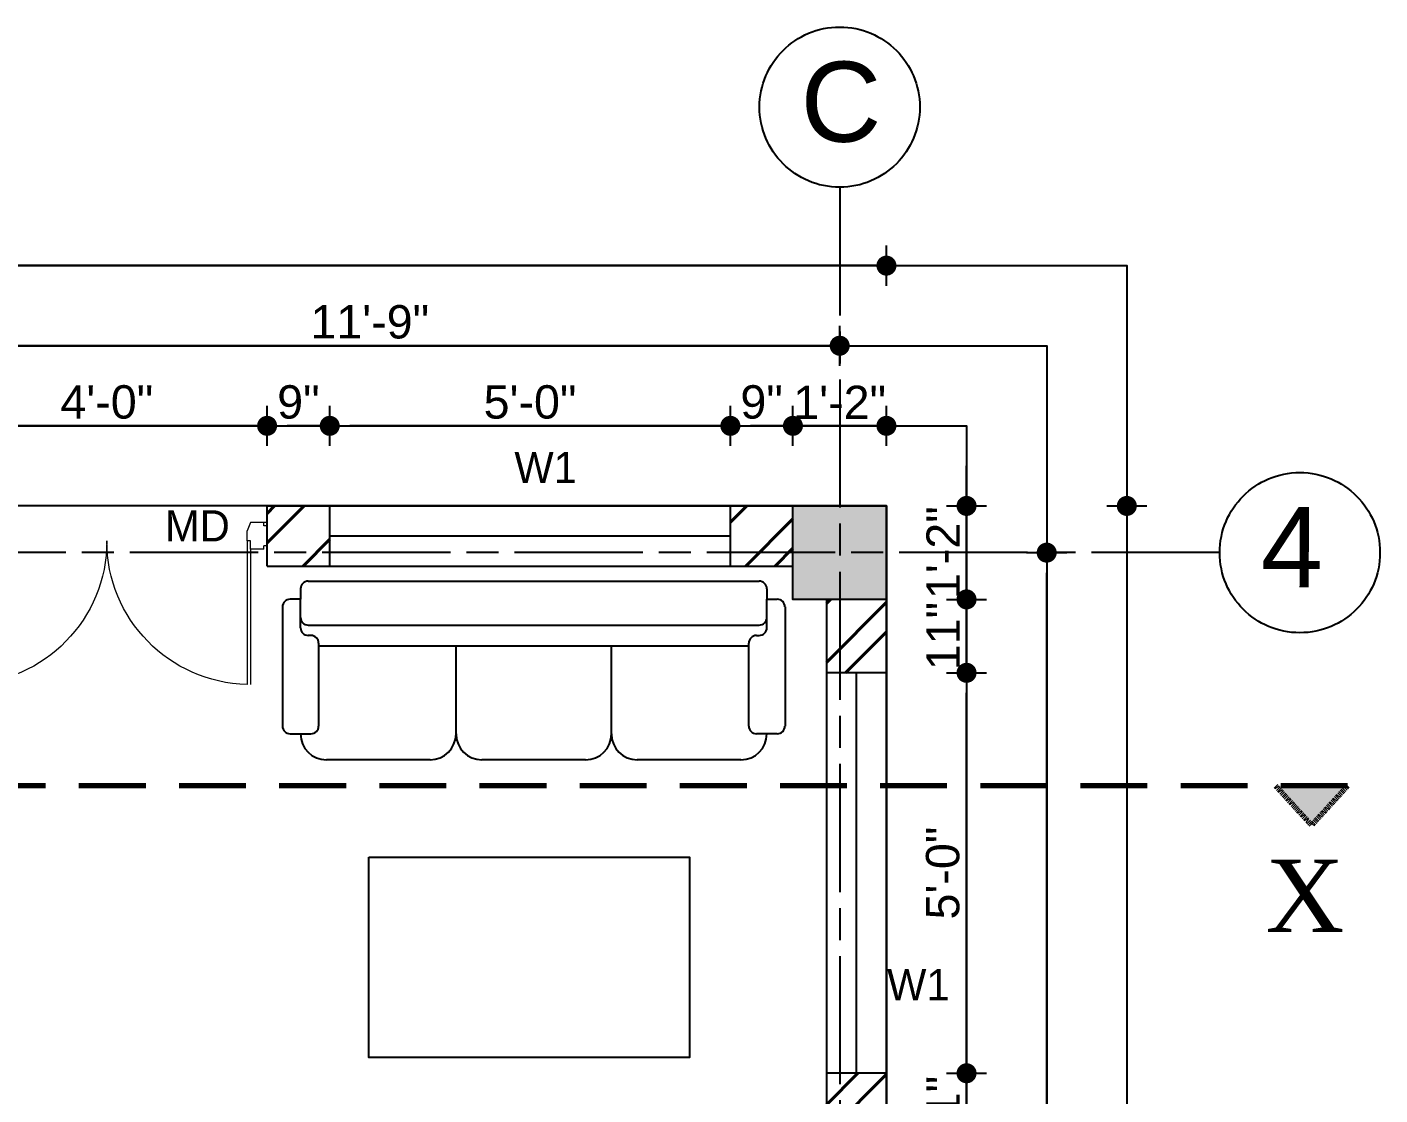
# Model space of a CAD drawing. Header units: inches. Extents: x 115570 to 265311, y 61168 to 314550.
# Drawn here: x 143302 to 143504.6, y 71592 to 71752 of the extents above; entities that cross this region are included whole.
import ezdxf

# ---------------------------------------------------------------- set-up
doc = ezdxf.new("R2010")
doc.units = ezdxf.units.IN
doc.header["$MEASUREMENT"] = 0
for name, pattern in [('ACAD_ISO08W100', [36, 24, -3, 6, -3]), ('CHAIN', [0.3543, 0.2362, -0.0295, 0.0591, -0.0295]), ('DASHED', [0.75, 0.5, -0.25])]:
    doc.linetypes.add(name, pattern=pattern)
doc.layers.get('0').update_dxf_attribs({"lineweight": 25})
for name, color, linetype, lineweight in [('0 wall', 7, 'Continuous', 40), ('hatch', 9, 'Continuous', 9), ('Section Line (ISO)', 7, 'CHAIN', 70)]:
    doc.layers.add(name, color=color, linetype=linetype, lineweight=lineweight)
doc.layers.add('0_center line', color=4, linetype='ACAD_ISO08W100', transparency=0.5)
doc.layers.add('doors and windows', color=240, linetype='Continuous')
doc.styles.add('arial.', font='arial.ttf')
doc.styles.add('bimal', font='comic.ttf')
doc.styles.get("Standard").update_dxf_attribs({"font": 'arial.ttf'})
doc.dimstyles.new('interior dimension', dxfattribs={"dimscale": 0, "dimtxt": 5, "dimasz": 3, "dimexe": 3, "dimexo": 3, "dimgap": 1, "dimtad": 1, "dimdec": 0, "dimrnd": 0.25, "dimzin": 3, "dimdsep": 46, "dimlunit": 4, "dimtxsty": 'arial.', "dimblk": 'DOT', "dimcen": 3, "dimdle": 6, "dimclrd": 4, "dimclre": 256, "dimclrt": 7, "dimazin": 0, "dimtfac": 1, "dimtdec": 0, "dimtix": 1, "dimtmove": 2, "dimatfit": 3, "dimfxl": 3, "dimfxlon": 1, "dimtolj": 1, "dimtzin": 0, "dimlwd": -1, "dimlwe": -1, "dimarcsym": 0})
pattern_1 = [(45, (35881.594, 36904.559), (-6.6291261, 6.6291261), []), (45, (35886.014, 36904.559), (-6.6291261, 6.6291261), [])]

# ---------------------------------------------------------------- blocks, each defined once
blk = doc.blocks.new('main door (GF)')
at = {"layer": 'hatch', "color": 8, "transparency": 33554687, "extrusion": (0, 0, -1)}
for p, q in [((1199.59, 1872.15), (1199.59, 1892.4)), ((1200.09, 1870.9), (1200.09, 1892.39)), ((1242.09, 1870.9), (1242.09, 1892.39)), ((1242.59, 1872.15), (1242.59, 1892.4)), ((1197.09, 1868.15), (1197.09, 1872.15)), ((1197.59, 1872.15), (1199.59, 1872.15)), ((1197.59, 1872.15), (1197.59, 1871.65)), ((1199.59, 1872.15), (1199.59, 1870.9)), ((1244.59, 1872.15), (1242.59, 1872.15)), ((1242.59, 1872.15), (1242.59, 1870.9)), ((1244.59, 1872.15), (1244.59, 1871.65)), ((1245.09, 1872.15), (1245.09, 1868.15)), ((1245.09, 1868.15), (1245.09, 1872.15)), ((1197.09, 1871.65), (1197.59, 1871.65)), ((1199.59, 1870.9), (1200.09, 1870.9)), ((1200.09, 1870.9), (1200.09, 1869.4)), ((1242.09, 1870.9), (1242.09, 1869.4)), ((1242.59, 1870.9), (1242.09, 1870.9)), ((1245.09, 1871.65), (1244.59, 1871.65)), ((1197.09, 1868.65), (1197.59, 1868.65)), ((1197.09, 1868.15), (1199.59, 1868.15)), ((1197.59, 1868.65), (1197.59, 1868.15)), ((1199.59, 1868.15), (1200.09, 1869.4)), ((1242.59, 1868.15), (1242.09, 1869.4)), ((1245.09, 1868.15), (1242.59, 1868.15)), ((1244.59, 1868.65), (1244.59, 1868.15)), ((1245.09, 1868.65), (1244.59, 1868.65))]:
    blk.add_line(p, q, dxfattribs=at)
at = {"layer": 'hatch', "color": 8, "transparency": 33554687}
for centre, start, end in [((1199.59, 1870.9), 0.0003, 88.6671), ((1242.59, 1870.9), 91.3329, 179.9997)]:
    blk.add_arc(centre, 21.5, start, end, dxfattribs=at)
blk = doc.blocks.new('_Dot')
at = {"color": 0, "linetype": 'ByBlock', "lineweight": -2}
blk.add_line((-0.5, 0), (-1, 0), dxfattribs=at)
at = {"color": 0, "linetype": 'ByBlock', "const_width": 0.5}
blk.add_lwpolyline([(-0.25, 0, 1), (0.25, 0, 1)], format="xyb", close=True, dxfattribs=at)
blk = doc.blocks.new('*D142')
at = {"color": 4, "transparency": 16777216}
for p, q in [((143442.66, 71598.26), (143442.66, 71601.26)), ((143442.66, 71584.26), (143442.66, 71595.26)), ((143442.66, 71581.26), (143442.66, 71578.26))]:
    blk.add_line(p, q, dxfattribs=at)
at = {"transparency": 16777216}
for p, q in [((143439.66, 71595.26), (143445.66, 71595.26)), ((143439.66, 71584.26), (143445.66, 71584.26))]:
    blk.add_line(p, q, dxfattribs=at)
at = {"layer": 'Defpoints', "color": 0, "transparency": 16777216}
for p in [(143430.66, 71595.26), (143442.66, 71595.26), (143430.66, 71584.26)]:
    blk.add_point(p, dxfattribs=at)
at = {"color": 4, "transparency": 16777216, "xscale": 3, "yscale": 3, "zscale": 3}
for p, rotation in [((143442.66, 71595.26), 270), ((143442.66, 71584.26), 90)]:
    blk.add_blockref('_Dot', p, dxfattribs=dict(at, rotation=rotation))
at = {"color": 7, "transparency": 16777216, "insert": (143439.15, 71589.76), "char_height": 5, "attachment_point": 5, "rotation": 90, "style": 'arial.'}
blk.add_mtext('\\A1;11"', dxfattribs=at)
blk = doc.blocks.new('*D143')
at = {"transparency": 16777216}
for p, q in [((143439.66, 71655.26), (143445.66, 71655.26)), ((143439.66, 71595.26), (143445.66, 71595.26))]:
    blk.add_line(p, q, dxfattribs=at)
at = {"color": 4, "transparency": 16777216}
blk.add_line((143442.66, 71598.26), (143442.66, 71652.26), dxfattribs=at)
at = {"layer": 'Defpoints', "color": 0, "transparency": 16777216}
for p in [(143430.66, 71655.26), (143442.66, 71655.26), (143430.66, 71595.26)]:
    blk.add_point(p, dxfattribs=at)
at = {"color": 4, "transparency": 16777216, "xscale": 3, "yscale": 3, "zscale": 3}
for p, rotation in [((143442.66, 71655.26), 90), ((143442.66, 71595.26), 270)]:
    blk.add_blockref('_Dot', p, dxfattribs=dict(at, rotation=rotation))
at = {"color": 7, "transparency": 16777216, "insert": (143439.11, 71625.26), "char_height": 5, "attachment_point": 5, "rotation": 90, "style": 'arial.'}
blk.add_mtext('\\A1;5\'-0"', dxfattribs=at)
blk = doc.blocks.new('*D144')
at = {"color": 4, "transparency": 16777216}
for p, q in [((143442.66, 71669.26), (143442.66, 71672.26)), ((143442.66, 71655.26), (143442.66, 71666.26)), ((143442.66, 71652.26), (143442.66, 71649.26))]:
    blk.add_line(p, q, dxfattribs=at)
at = {"transparency": 16777216}
for p, q in [((143439.66, 71666.26), (143445.66, 71666.26)), ((143439.66, 71655.26), (143445.66, 71655.26))]:
    blk.add_line(p, q, dxfattribs=at)
at = {"layer": 'Defpoints', "color": 0, "transparency": 16777216}
for p in [(143430.66, 71666.26), (143442.66, 71666.26), (143430.66, 71655.26)]:
    blk.add_point(p, dxfattribs=at)
at = {"color": 4, "transparency": 16777216, "xscale": 3, "yscale": 3, "zscale": 3}
for p, rotation in [((143442.66, 71666.26), 270), ((143442.66, 71655.26), 90)]:
    blk.add_blockref('_Dot', p, dxfattribs=dict(at, rotation=rotation))
at = {"color": 7, "transparency": 16777216, "insert": (143439.15, 71660.76), "char_height": 5, "attachment_point": 5, "rotation": 90, "style": 'arial.'}
blk.add_mtext('\\A1;11"', dxfattribs=at)
blk = doc.blocks.new('*D145')
at = {"color": 4, "transparency": 16777216}
for p, q in [((143442.66, 71683.26), (143442.66, 71686.26)), ((143442.66, 71666.26), (143442.66, 71680.26)), ((143442.66, 71663.26), (143442.66, 71660.26))]:
    blk.add_line(p, q, dxfattribs=at)
at = {"transparency": 16777216}
for p, q in [((143439.66, 71680.26), (143445.66, 71680.26)), ((143439.66, 71666.26), (143445.66, 71666.26))]:
    blk.add_line(p, q, dxfattribs=at)
at = {"layer": 'Defpoints', "color": 0, "transparency": 16777216}
for p in [(143430.66, 71680.26), (143442.66, 71680.26), (143430.66, 71666.26)]:
    blk.add_point(p, dxfattribs=at)
at = {"color": 4, "transparency": 16777216, "xscale": 3, "yscale": 3, "zscale": 3}
for p, rotation in [((143442.66, 71680.26), 270), ((143442.66, 71666.26), 90)]:
    blk.add_blockref('_Dot', p, dxfattribs=dict(at, rotation=rotation))
at = {"color": 7, "transparency": 16777216, "insert": (143439.15, 71673.26), "char_height": 5, "attachment_point": 5, "rotation": 90, "style": 'arial.'}
blk.add_mtext('\\A1;1\'-2"', dxfattribs=at)
blk = doc.blocks.new('*D147')
at = {"transparency": 16777216}
for p, q in [((143451.66, 71673.26), (143457.66, 71673.26)), ((143451.66, 71481.26), (143457.66, 71481.26))]:
    blk.add_line(p, q, dxfattribs=at)
at = {"color": 4, "transparency": 16777216}
blk.add_line((143454.66, 71484.26), (143454.66, 71670.26), dxfattribs=at)
at = {"layer": 'Defpoints', "color": 0, "transparency": 16777216}
for p in [(143430.66, 71673.26), (143454.66, 71673.26), (143430.66, 71481.26)]:
    blk.add_point(p, dxfattribs=at)
at = {"color": 4, "transparency": 16777216, "xscale": 3, "yscale": 3, "zscale": 3}
for p, rotation in [((143454.66, 71673.26), 90), ((143454.66, 71481.26), 270)]:
    blk.add_blockref('_Dot', p, dxfattribs=dict(at, rotation=rotation))
at = {"color": 7, "transparency": 16777216, "insert": (143451.11, 71577.26), "char_height": 5, "attachment_point": 5, "rotation": 90, "style": 'arial.'}
blk.add_mtext('\\A1;16\'-0"', dxfattribs=at)
blk = doc.blocks.new('*D148')
at = {"transparency": 16777216}
for p, q in [((143463.66, 71680.26), (143469.66, 71680.26)), ((143463.66, 71350.92), (143469.66, 71350.92))]:
    blk.add_line(p, q, dxfattribs=at)
at = {"color": 4, "transparency": 16777216}
blk.add_line((143466.66, 71677.26), (143466.66, 71353.92), dxfattribs=at)
at = {"layer": 'Defpoints', "color": 0, "transparency": 16777216}
for p in [(143430.66, 71680.26), (143430.66, 71350.92), (143466.66, 71350.92)]:
    blk.add_point(p, dxfattribs=at)
at = {"color": 4, "transparency": 16777216, "xscale": 3, "yscale": 3, "zscale": 3}
for p, rotation in [((143466.66, 71680.26), 90), ((143466.66, 71350.92), 270)]:
    blk.add_blockref('_Dot', p, dxfattribs=dict(at, rotation=rotation))
at = {"color": 7, "transparency": 16777216, "insert": (143463.11, 71515.59), "char_height": 5, "attachment_point": 5, "rotation": 90, "style": 'arial.'}
blk.add_mtext('\\A1;27\'-5"', dxfattribs=at)
blk = doc.blocks.new('*D149')
at = {"transparency": 16777216}
for p, q in [((143416.66, 71689.26), (143416.66, 71695.26)), ((143430.66, 71689.26), (143430.66, 71695.26))]:
    blk.add_line(p, q, dxfattribs=at)
at = {"color": 4, "transparency": 16777216}
for p, q in [((143413.66, 71692.26), (143410.66, 71692.26)), ((143430.66, 71692.26), (143416.66, 71692.26)), ((143433.66, 71692.26), (143436.66, 71692.26))]:
    blk.add_line(p, q, dxfattribs=at)
at = {"layer": 'Defpoints', "color": 0, "transparency": 16777216}
for p in [(143416.66, 71692.26), (143416.66, 71680.26), (143430.66, 71680.26)]:
    blk.add_point(p, dxfattribs=at)
at = {"color": 4, "transparency": 16777216, "xscale": 3, "yscale": 3, "zscale": 3}
blk.add_blockref('_Dot', (143416.66, 71692.26), dxfattribs=at)
at = {"color": 4, "transparency": 16777216, "xscale": 3, "yscale": 3, "zscale": 3, "rotation": 180}
blk.add_blockref('_Dot', (143430.66, 71692.26), dxfattribs=at)
at = {"color": 7, "transparency": 16777216, "insert": (143423.66, 71695.77), "char_height": 5, "attachment_point": 5, "style": 'arial.'}
blk.add_mtext('\\A1;1\'-2"', dxfattribs=at)
blk = doc.blocks.new('*D150')
at = {"transparency": 16777216}
for p, q in [((143407.29, 71689.26), (143407.29, 71695.26)), ((143416.66, 71689.26), (143416.66, 71695.26))]:
    blk.add_line(p, q, dxfattribs=at)
at = {"color": 4, "transparency": 16777216}
blk.add_line((143413.66, 71692.26), (143410.29, 71692.26), dxfattribs=at)
at = {"layer": 'Defpoints', "color": 0, "transparency": 16777216}
for p in [(143407.29, 71692.26), (143407.29, 71680.26), (143416.66, 71680.26)]:
    blk.add_point(p, dxfattribs=at)
at = {"color": 4, "transparency": 16777216, "xscale": 3, "yscale": 3, "zscale": 3, "rotation": 180}
blk.add_blockref('_Dot', (143407.29, 71692.26), dxfattribs=at)
at = {"color": 4, "transparency": 16777216, "xscale": 3, "yscale": 3, "zscale": 3}
blk.add_blockref('_Dot', (143416.66, 71692.26), dxfattribs=at)
at = {"color": 7, "transparency": 16777216, "insert": (143411.97, 71695.81), "char_height": 5, "attachment_point": 5, "style": 'arial.'}
blk.add_mtext('\\A1;9"', dxfattribs=at)
blk = doc.blocks.new('*D151')
at = {"transparency": 16777216}
for p, q in [((143347.29, 71689.26), (143347.29, 71695.26)), ((143407.29, 71689.26), (143407.29, 71695.26))]:
    blk.add_line(p, q, dxfattribs=at)
at = {"color": 4, "transparency": 16777216}
blk.add_line((143404.29, 71692.26), (143350.29, 71692.26), dxfattribs=at)
at = {"layer": 'Defpoints', "color": 0, "transparency": 16777216}
for p in [(143347.29, 71692.26), (143347.29, 71680.26), (143407.29, 71680.26)]:
    blk.add_point(p, dxfattribs=at)
at = {"color": 4, "transparency": 16777216, "xscale": 3, "yscale": 3, "zscale": 3, "rotation": 180}
blk.add_blockref('_Dot', (143347.29, 71692.26), dxfattribs=at)
at = {"color": 4, "transparency": 16777216, "xscale": 3, "yscale": 3, "zscale": 3}
blk.add_blockref('_Dot', (143407.29, 71692.26), dxfattribs=at)
at = {"color": 7, "transparency": 16777216, "insert": (143377.29, 71695.81), "char_height": 5, "attachment_point": 5, "style": 'arial.'}
blk.add_mtext('\\A1;5\'-0"', dxfattribs=at)
blk = doc.blocks.new('*D152')
at = {"transparency": 16777216}
for p, q in [((143337.91, 71689.26), (143337.91, 71695.26)), ((143347.29, 71689.26), (143347.29, 71695.26))]:
    blk.add_line(p, q, dxfattribs=at)
at = {"color": 4, "transparency": 16777216}
blk.add_line((143344.29, 71692.26), (143340.91, 71692.26), dxfattribs=at)
at = {"layer": 'Defpoints', "color": 0, "transparency": 16777216}
for p in [(143337.91, 71692.26), (143337.91, 71680.26), (143347.29, 71680.26)]:
    blk.add_point(p, dxfattribs=at)
at = {"color": 4, "transparency": 16777216, "xscale": 3, "yscale": 3, "zscale": 3, "rotation": 180}
blk.add_blockref('_Dot', (143337.91, 71692.26), dxfattribs=at)
at = {"color": 4, "transparency": 16777216, "xscale": 3, "yscale": 3, "zscale": 3}
blk.add_blockref('_Dot', (143347.29, 71692.26), dxfattribs=at)
at = {"color": 7, "transparency": 16777216, "insert": (143342.6, 71695.81), "char_height": 5, "attachment_point": 5, "style": 'arial.'}
blk.add_mtext('\\A1;9"', dxfattribs=at)
blk = doc.blocks.new('*D153')
at = {"transparency": 16777216}
for p, q in [((143289.91, 71689.26), (143289.91, 71695.26)), ((143337.91, 71689.26), (143337.91, 71695.26))]:
    blk.add_line(p, q, dxfattribs=at)
at = {"color": 4, "transparency": 16777216}
blk.add_line((143334.91, 71692.26), (143292.91, 71692.26), dxfattribs=at)
at = {"layer": 'Defpoints', "color": 0, "transparency": 16777216}
for p in [(143289.91, 71692.26), (143289.91, 71680.26), (143337.91, 71680.26)]:
    blk.add_point(p, dxfattribs=at)
at = {"color": 4, "transparency": 16777216, "xscale": 3, "yscale": 3, "zscale": 3, "rotation": 180}
blk.add_blockref('_Dot', (143289.91, 71692.26), dxfattribs=at)
at = {"color": 4, "transparency": 16777216, "xscale": 3, "yscale": 3, "zscale": 3}
blk.add_blockref('_Dot', (143337.91, 71692.26), dxfattribs=at)
at = {"color": 7, "transparency": 16777216, "insert": (143313.91, 71695.81), "char_height": 5, "attachment_point": 5, "style": 'arial.'}
blk.add_mtext('\\A1;4\'-0"', dxfattribs=at)
blk = doc.blocks.new('*D157')
at = {"transparency": 16777216}
for p, q in [((143282.91, 71701.26), (143282.91, 71707.26)), ((143423.66, 71701.26), (143423.66, 71707.26))]:
    blk.add_line(p, q, dxfattribs=at)
at = {"color": 4, "transparency": 16777216}
blk.add_line((143420.66, 71704.26), (143285.91, 71704.26), dxfattribs=at)
at = {"layer": 'Defpoints', "color": 0, "transparency": 16777216}
for p in [(143282.91, 71704.26), (143282.91, 71680.26), (143423.66, 71680.26)]:
    blk.add_point(p, dxfattribs=at)
at = {"color": 4, "transparency": 16777216, "xscale": 3, "yscale": 3, "zscale": 3, "rotation": 180}
blk.add_blockref('_Dot', (143282.91, 71704.26), dxfattribs=at)
at = {"color": 4, "transparency": 16777216, "xscale": 3, "yscale": 3, "zscale": 3}
blk.add_blockref('_Dot', (143423.66, 71704.26), dxfattribs=at)
at = {"color": 7, "transparency": 16777216, "insert": (143353.29, 71707.81), "char_height": 5, "attachment_point": 5, "style": 'arial.'}
blk.add_mtext('\\A1;11\'-9"', dxfattribs=at)
blk = doc.blocks.new('*D159')
at = {"transparency": 16777216}
for p, q in [((143135.17, 71713.26), (143135.17, 71719.26)), ((143430.66, 71713.26), (143430.66, 71719.26))]:
    blk.add_line(p, q, dxfattribs=at)
at = {"color": 4, "transparency": 16777216}
blk.add_line((143427.66, 71716.26), (143138.17, 71716.26), dxfattribs=at)
at = {"layer": 'Defpoints', "color": 0, "transparency": 16777216}
for p in [(143135.17, 71716.26), (143135.17, 71680.26), (143430.66, 71680.26)]:
    blk.add_point(p, dxfattribs=at)
at = {"color": 4, "transparency": 16777216, "xscale": 3, "yscale": 3, "zscale": 3, "rotation": 180}
blk.add_blockref('_Dot', (143135.17, 71716.26), dxfattribs=at)
at = {"color": 4, "transparency": 16777216, "xscale": 3, "yscale": 3, "zscale": 3}
blk.add_blockref('_Dot', (143430.66, 71716.26), dxfattribs=at)
at = {"color": 7, "transparency": 16777216, "insert": (143282.91, 71719.81), "char_height": 5, "attachment_point": 5, "style": 'arial.'}
blk.add_mtext('\\A1;24\'-8"', dxfattribs=at)

msp = doc.modelspace()

# ---------------------------------------------------------------- hatches: boundary and pattern name
h = msp.add_hatch(color=256)
h.dxf.hatch_style = 1
h.paths.add_polyline_path([(143416.66, 71666.26), (143430.66, 71666.26), (143430.66, 71680.26), (143416.66, 71680.26)])
at = {"ltscale": 10, "transparency": 33554564}
h = msp.add_hatch(color=0, dxfattribs=at)
h.dxf.hatch_style = 1
h.paths.add_polyline_path([(143494.33, 71632.42), (143488.92, 71638.34), (143499.73, 71638.34)])
at = {"layer": '0 wall', "transparency": 33554585}
h = msp.add_hatch(dxfattribs=at)
h.set_pattern_fill('ANSI32', color=256, scale=25)
h.set_pattern_definition(pattern_1)
h.paths.add_polyline_path([(143144.17, 71474.26), (143135.17, 71474.26), (143135.17, 71364.93), (143144.17, 71364.93)])
h.paths.add_polyline_path([(143144.17, 71570.26), (143135.17, 71570.26), (143135.17, 71488.26), (143144.17, 71488.26)])
h.paths.add_polyline_path([(143343.19, 71444.13), (143374.59, 71444.13), (143374.59, 71454.44), (143343.19, 71454.44)], flags=9)
h.paths.add_polyline_path([(143207.84, 71491.7), (143287.61, 71491.7), (143287.61, 71510.42), (143207.84, 71510.42)], flags=9)
h.paths.add_polyline_path([(143222.86, 71464.86), (143234.34, 71464.86), (143234.34, 71476.21), (143222.86, 71476.21)], flags=9)
h.paths.add_polyline_path([(143289, 71527.5), (143299.48, 71527.5), (143299.48, 71538.85), (143289, 71538.85)], flags=9)
h.paths.add_polyline_path([(143155.32, 71465.55), (143164.77, 71465.55), (143164.77, 71476.89), (143155.32, 71476.89)], flags=9)
h.paths.add_polyline_path([(143277.02, 71550.16), (143287.96, 71550.16), (143287.96, 71561.51), (143277.02, 71561.51)], flags=9)
h.paths.add_polyline_path([(143276.81, 71451.09), (143287.75, 71451.09), (143287.75, 71462.43), (143276.81, 71462.43)], flags=9)
h.paths.add_polyline_path([(143190.04, 71478.7), (143200.99, 71478.7), (143200.99, 71490.05), (143190.04, 71490.05)], flags=9)
h.paths.add_polyline_path([(143321.11, 71671.64), (143333.81, 71671.64), (143333.81, 71682.99), (143321.11, 71682.99)], flags=9)
h.paths.add_polyline_path([(143280.16, 71599.37), (143296.59, 71599.37), (143296.59, 71615.86), (143280.16, 71615.86)], flags=9)
h = msp.add_hatch(dxfattribs=at)
h.set_pattern_fill('ANSI32', color=256, scale=25)
h.set_pattern_definition(pattern_1)
h.paths.add_polyline_path([(143430.66, 71595.26), (143421.66, 71595.26), (143421.66, 71584.26), (143430.66, 71584.26)])
h.paths.add_polyline_path([(143430.66, 71666.26), (143421.66, 71666.26), (143421.66, 71655.26), (143430.66, 71655.26)])
h.paths.add_polyline_path([(143416.66, 71680.26), (143407.29, 71680.26), (143407.29, 71671.26), (143416.66, 71671.26)])
h.paths.add_polyline_path([(143347.29, 71680.26), (143337.91, 71680.26), (143337.91, 71671.26), (143347.29, 71671.26)])

# ---------------------------------------------------------------- linework, layer by layer
for p, q in [((143337.91, 71671.26), (143337.91, 71680.26)), ((143337.91, 71680.26), (143416.66, 71680.26)), ((143337.91, 71671.26), (143416.66, 71671.26)), ((143344.08, 71669), (143411.59, 71669)), ((143342.92, 71667.84), (143342.92, 71666.29)), ((143412.75, 71667.84), (143412.75, 71666.29)), ((143340.21, 71665.12), (143340.21, 71647.28)), ((143342.92, 71666.29), (143341.37, 71666.29)), ((143342.92, 71663.57), (143342.92, 71666.29)), ((143412.75, 71663.57), (143412.75, 71666.29)), ((143412.75, 71666.29), (143414.3, 71666.29)), ((143415.47, 71665.12), (143415.47, 71647.28)), ((143421.66, 71666.26), (143421.66, 71584.26)), ((143430.66, 71666.26), (143430.66, 71584.26)), ((143342.92, 71662.02), (143342.92, 71663.96)), ((143412.75, 71662.02), (143412.75, 71663.96)), ((143344.08, 71662.41), (143411.59, 71662.41)), ((143344.47, 71660.85), (143344.08, 71660.85)), ((143345.64, 71647.28), (143345.64, 71659.69)), ((143345.64, 71659.3), (143410.04, 71659.3)), ((143366.2, 71646.11), (143366.2, 71659.3)), ((143389.47, 71646.11), (143389.47, 71659.3)), ((143410.04, 71647.28), (143410.04, 71659.69)), ((143411.2, 71660.85), (143411.59, 71660.85)), ((143341.37, 71646.11), (143344.47, 71646.11)), ((143414.3, 71646.11), (143411.2, 71646.11)), ((143362.32, 71642.23), (143346.8, 71642.23)), ((143385.6, 71642.23), (143370.08, 71642.23)), ((143408.87, 71642.23), (143393.35, 71642.23))]:
    msp.add_line(p, q)
at = {"transparency": 33554508}
for points in [[(143099.17, 71716.26), (143466.66, 71716.26), (143466.66, 71314.92), (143099.17, 71314.92)], [(143111.17, 71704.26), (143454.66, 71704.26), (143454.66, 71326.92), (143111.17, 71326.92)], [(143123.17, 71692.26), (143442.66, 71692.26), (143442.66, 71338.92), (143123.17, 71338.92)]]:
    msp.add_lwpolyline(points, close=True, dxfattribs=at)
for points in [[(143135.17, 71350.93), (143430.66, 71350.93), (143430.66, 71680.26), (143135.17, 71680.26)], [(143416.66, 71680.26), (143430.66, 71680.26), (143430.66, 71666.26), (143416.66, 71666.26)], [(143353.15, 71627.62), (143401.15, 71627.62), (143401.15, 71597.62), (143353.15, 71597.62)]]:
    msp.add_lwpolyline(points, close=True)
for centre, radius, start, end in [((143344.08, 71667.84), 1.16, 90, 180), ((143411.59, 71667.84), 1.16, 0, 90), ((143341.37, 71665.12), 1.16, 90, 180), ((143414.3, 71665.12), 1.16, 0, 90), ((143344.08, 71663.57), 1.16, 180, 270), ((143411.59, 71663.57), 1.16, 270, 0), ((143344.08, 71662.02), 1.16, 180, 270), ((143411.59, 71662.02), 1.16, 270, 0), ((143344.47, 71659.69), 1.16, 0, 90), ((143411.2, 71659.69), 1.16, 90, 180), ((143341.37, 71647.28), 1.16, 180, 270), ((143344.47, 71647.28), 1.16, 270, 0), ((143411.2, 71647.28), 1.16, 180, 270), ((143414.3, 71647.28), 1.16, 270, 0), ((143346.8, 71646.11), 3.88, 180, 270), ((143362.32, 71646.11), 3.88, 270, 0), ((143370.08, 71646.11), 3.88, 180, 270), ((143385.6, 71646.11), 3.88, 270, 0), ((143393.35, 71646.11), 3.88, 180, 270), ((143408.87, 71646.11), 3.88, 270, 0)]:
    msp.add_arc(centre, radius, start, end)
at = {"layer": '0_center line', "ltscale": 0.8, "transparency": 33554559}
for p, q in [((143423.66, 71728.01), (143423.66, 71303.11)), ((143480.57, 71673.26), (143085.47, 71673.26))]:
    msp.add_line(p, q, dxfattribs=at)
at = {"layer": '0_center line', "ltscale": 100, "transparency": 33554687}
for centre in [(143423.66, 71740.01), (143492.57, 71673.26)]:
    msp.add_circle(centre, 12, dxfattribs=at)
at = {"layer": 'doors and windows', "transparency": 33554687}
for p, q in [((143347.29, 71671.26), (143347.29, 71680.26)), ((143407.29, 71671.26), (143407.29, 71680.26)), ((143347.29, 71675.76), (143407.29, 71675.76)), ((143430.66, 71655.26), (143421.66, 71655.26)), ((143426.16, 71595.26), (143426.16, 71655.26)), ((143430.66, 71595.26), (143421.66, 71595.26))]:
    msp.add_line(p, q, dxfattribs=at)
at = {"layer": 'Section Line (ISO)', "linetype": 'DASHED', "ltscale": 20, "transparency": 33554687}
msp.add_line((143499.73, 71638.34), (143061.74, 71638.34), dxfattribs=at)
at = {"layer": 'Section Line (ISO)', "linetype": 'DASHED', "ltscale": 0.3, "transparency": 33554687}
for p in [(143488.92, 71638.34), (143499.73, 71638.34)]:
    msp.add_line(p, (143494.33, 71632.42), dxfattribs=at)

# ---------------------------------------------------------------- block references
at = {"layer": '0 wall', "xscale": -1, "rotation": 180}
msp.add_blockref('main door (GF)', (142092.82, 73545.91), dxfattribs=at)

# ---------------------------------------------------------------- texts
at = {"ltscale": 100, "transparency": 33554687, "insert": (143487.43, 71616.45), "char_height": 10.8, "attachment_point": 7}
msp.add_mtext_dynamic_manual_height_columns('{\\fTimes New Roman|b0|i0|c0|p18;X}', width=98.4822, gutter_width=36, heights=[0], dxfattribs=at)
at = {"layer": '0_center line', "ltscale": 100, "transparency": 33554687}
for s, p in [('C', (143417.79, 71734.83)), ('4', (143486.7, 71668.09))]:
    msp.add_text(s, height=12, rotation=359.9287, dxfattribs=at).set_placement(p)
at = {"layer": 'doors and windows', "ltscale": 201, "transparency": 33554687, "char_height": 4.667, "width": 27.9727, "attachment_point": 3, "style": 'bimal'}
for s, insert in [('W1', (143384.3, 71688.35)), ('MD', (143332.33, 71679.61)), ('W1', (143440.11, 71610.87))]:
    msp.add_mtext(s, dxfattribs=dict(at, insert=insert))

# ---------------------------------------------------------------- dimensions: what is measured, and where the dimension line sits
for base, p1, p2, picture, middle in [((143135.17, 71716.26), (143430.66, 71680.26), (143135.17, 71680.26), '*D159', (143282.91, 71719.81)), ((143282.91, 71704.26), (143423.66, 71680.26), (143282.91, 71680.26), '*D157', (143353.29, 71707.81)), ((143289.91, 71692.26), (143337.91, 71680.26), (143289.91, 71680.26), '*D153', (143313.91, 71695.81)), ((143337.91, 71692.26), (143347.29, 71680.26), (143337.91, 71680.26), '*D152', (143342.6, 71695.81)), ((143347.29, 71692.26), (143407.29, 71680.26), (143347.29, 71680.26), '*D151', (143377.29, 71695.81)), ((143407.29, 71692.26), (143416.66, 71680.26), (143407.29, 71680.26), '*D150', (143411.97, 71695.81)), ((143416.66, 71692.26), (143430.66, 71680.26), (143416.66, 71680.26), '*D149', (143423.66, 71695.77))]:
    dim = msp.add_linear_dim(base=base, p1=p1, p2=p2, dimstyle='interior dimension', override={"dimscale": 1})
    dim.commit()
    dim.dimension.update_dxf_attribs({"geometry": picture, "text_midpoint": middle})
for base, p1, p2, picture, middle in [((143442.66, 71680.26), (143430.66, 71666.26), (143430.66, 71680.26), '*D145', (143439.15, 71673.26)), ((143466.66, 71350.92), (143430.66, 71680.26), (143430.66, 71350.92), '*D148', (143463.11, 71515.59)), ((143454.66, 71673.26), (143430.66, 71481.26), (143430.66, 71673.26), '*D147', (143451.11, 71577.26)), ((143442.66, 71666.26), (143430.66, 71655.26), (143430.66, 71666.26), '*D144', (143439.15, 71660.76)), ((143442.66, 71655.26), (143430.66, 71595.26), (143430.66, 71655.26), '*D143', (143439.11, 71625.26)), ((143442.66, 71595.26), (143430.66, 71584.26), (143430.66, 71595.26), '*D142', (143439.15, 71589.76))]:
    dim = msp.add_linear_dim(base=base, p1=p1, p2=p2, angle=90, dimstyle='interior dimension', override={"dimscale": 1})
    dim.commit()
    dim.dimension.update_dxf_attribs({"geometry": picture, "text_midpoint": middle})

doc.saveas('drawing.dxf')
